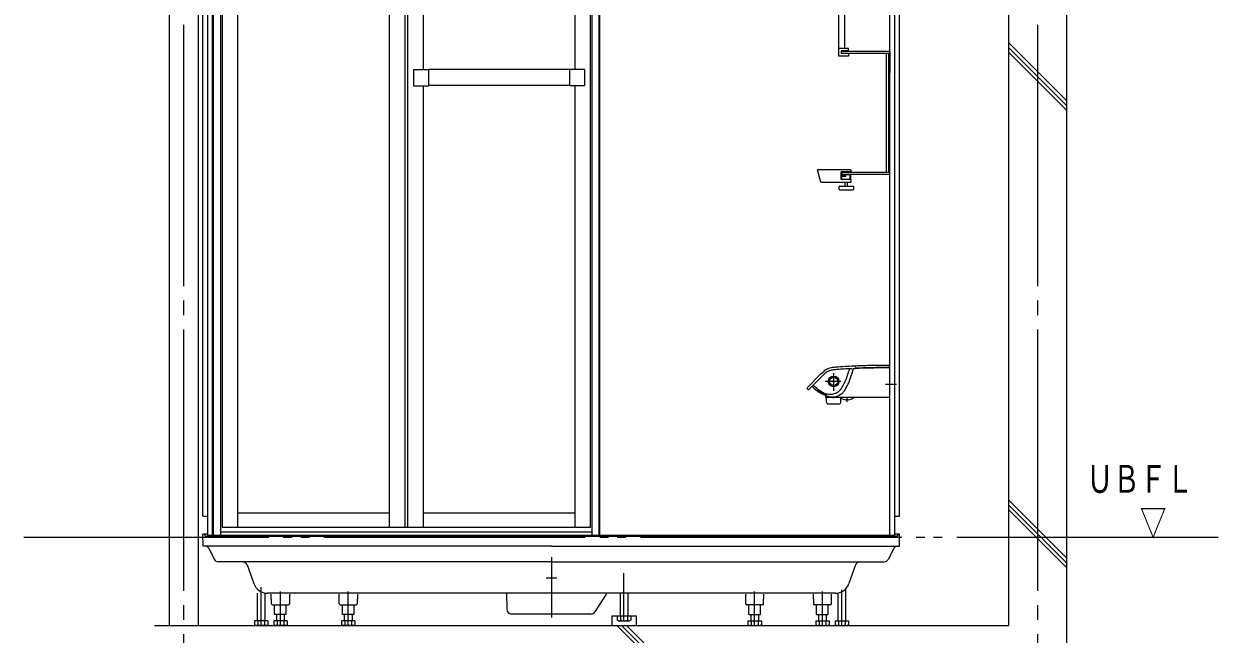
# Model space of a CAD drawing. Units: millimetres on the paper. Extents: x -305 to 305, y -152 to 152.
# Drawn here: x -142.5 to -60.2, y -98 to -56 of the extents above; entities that cross this region are included whole.
import ezdxf
from ezdxf.enums import TextEntityAlignment as Align

# ---------------------------------------------------------------- set-up
doc = ezdxf.new("R2010")
doc.units = ezdxf.units.MM
for name, pattern in [('DASHED2', [3, 2, -1]), ('LONG_CHAIN', [21, 18, -1, 1, -1]), ('LONG_DOUBLE_CHAIN', [21.8, 18, -1, 0.6, -0.6, 0.6, -1])]:
    doc.linetypes.add(name, pattern=pattern)
doc.layers.add('0-1_VIEW0001', color=7, linetype='DASHED2', lineweight=9)
doc.styles.add('ＭＳ ゴシック', font='')
doc.styles.get('ＭＳ ゴシック').set_extended_font_data('MS Gothic')

msp = doc.modelspace()

# ---------------------------------------------------------------- linework, layer by layer
at = {"layer": '0-1_VIEW0001', "linetype": 'Continuous'}
for p, q in [((-132.518, -14.02), (-132.518, -97.42)), ((-130.518, -14.02), (-130.518, -97.42)), ((-74.684, -14.02), (-74.684, -97.42)), ((-70.684, -14.02), (-70.684, -102.42)), ((-130.185, -89.887), (-130.185, -24.687)), ((-129.851, -91.22), (-129.851, -25.187)), ((-129.518, -91.22), (-129.518, -25.187)), ((-102.851, -91.22), (-102.851, -25.187)), ((-82.851, -77.82), (-82.851, -25.187)), ((-82.518, -91.22), (-82.518, -25.187)), ((-82.185, -89.887), (-82.185, -24.687)), ((-86.375, -58.17), (-86.375, -41.52)), ((-85.952, -57.654), (-85.952, -41.52)), ((-70.686, -61.242), (-74.686, -57.242)), ((-70.686, -61.575), (-74.686, -57.575)), ((-85.708, -57.654), (-86.375, -57.654)), ((-85.708, -58.17), (-86.375, -58.17)), ((-85.708, -57.82), (-86.208, -57.82)), ((-86.208, -57.82), (-86.208, -58.004)), ((-85.708, -57.837), (-86.208, -57.837)), ((-85.708, -58.004), (-86.208, -58.004)), ((-86.185, -57.937), (-86.185, -57.87)), ((-86.185, -57.937), (-86.185, -57.87)), ((-86.152, -57.837), (-82.852, -57.837)), ((-86.152, -57.97), (-82.852, -57.97)), ((-85.708, -57.837), (-85.708, -57.654)), ((-85.708, -58.004), (-85.708, -58.17)), ((-83.118, -57.97), (-83.118, -66.17)), ((-82.952, -57.97), (-82.952, -66.17)), ((-82.852, -57.837), (-82.852, -59.304)), ((-70.686, -61.908), (-74.686, -57.908)), ((-82.952, -59.304), (-82.852, -59.304)), ((-82.952, -64.837), (-82.852, -64.837)), ((-85.552, -66.02), (-87.837, -66.02)), ((-87.626, -66.854), (-87.837, -66.02)), ((-87.626, -66.854), (-87.837, -66.02)), ((-85.552, -66.154), (-86.218, -66.154)), ((-86.218, -66.687), (-86.218, -66.154)), ((-86.202, -66.62), (-86.218, -66.62)), ((-86.202, -66.17), (-86.202, -66.62)), ((-85.552, -66.17), (-86.202, -66.17)), ((-86.185, -66.204), (-86.185, -66.27)), ((-86.185, -66.437), (-85.885, -66.437)), ((-86.185, -66.437), (-86.185, -66.687)), ((-86.152, -66.17), (-82.852, -66.17)), ((-86.152, -66.304), (-86.152, -66.404)), ((-85.952, -66.404), (-86.152, -66.404)), ((-85.952, -66.304), (-85.952, -66.404)), ((-85.902, -66.337), (-85.585, -66.337)), ((-85.902, -66.404), (-85.902, -66.337)), ((-85.885, -66.404), (-85.902, -66.404)), ((-85.885, -66.437), (-85.885, -66.354)), ((-85.549, -66.354), (-85.885, -66.354)), ((-85.587, -66.687), (-85.587, -66.354)), ((-85.585, -66.687), (-85.585, -66.337)), ((-85.552, -66.02), (-85.552, -66.154)), ((-85.552, -66.154), (-85.552, -66.17)), ((-85.549, -66.687), (-85.549, -66.354)), ((-87.626, -66.854), (-85.552, -66.854)), ((-86.352, -67.345), (-86.352, -67.179)), ((-86.318, -67.145), (-85.385, -67.145)), ((-86.318, -67.379), (-85.385, -67.379)), ((-85.549, -66.687), (-86.218, -66.687)), ((-85.935, -67.145), (-85.935, -66.854)), ((-85.768, -67.145), (-85.768, -66.854)), ((-85.552, -66.687), (-85.552, -66.854)), ((-85.352, -67.345), (-85.352, -67.179)), ((-82.851, -91.22), (-82.851, -77.82)), ((-70.686, -92.754), (-74.686, -88.754)), ((-70.686, -93.087), (-74.686, -89.087)), ((-70.686, -93.421), (-74.686, -89.421)), ((-130.185, -89.887), (-129.851, -89.887)), ((-82.518, -89.887), (-82.185, -89.887)), ((-128.968, -91.22), (-129.851, -91.22)), ((-82.518, -91.22), (-103.401, -91.22)), ((-133.519, -97.42), (-74.684, -97.42)), ((-101.675, -97.42), (-96.675, -102.42)), ((-101.342, -97.42), (-96.342, -102.42)), ((-101.009, -97.42), (-96.009, -102.42))]:
    msp.add_line(p, q, dxfattribs=at)
at = {"layer": '0-1_VIEW0001', "linetype": 'LONG_CHAIN'}
for p, q in [((-131.518, -14.02), (-131.518, -102.42)), ((-72.685, -14.02), (-72.685, -102.42))]:
    msp.add_line(p, q, dxfattribs=at)
at = {"layer": '0-1_VIEW0001', "color": 5, "linetype": 'Continuous'}
for p, q in [((-129.468, -25.187), (-129.468, -91.22)), ((-128.968, -25.187), (-128.968, -91.27)), ((-103.401, -25.187), (-103.401, -91.27)), ((-102.901, -25.187), (-102.901, -91.22)), ((-128.868, -27.787), (-128.868, -90.653)), ((-127.801, -27.787), (-127.801, -90.653)), ((-117.351, -27.787), (-117.351, -90.653)), ((-116.285, -27.787), (-116.285, -90.653)), ((-116.085, -27.787), (-116.085, -90.653)), ((-115.018, -27.787), (-115.018, -59.095)), ((-104.568, -27.787), (-104.568, -59.095)), ((-103.501, -27.787), (-103.501, -90.653)), ((-115.685, -59.095), (-115.685, -60.212)), ((-115.685, -59.095), (-114.651, -59.095)), ((-114.651, -59.095), (-114.651, -60.212)), ((-104.935, -59.098), (-114.651, -59.098)), ((-104.935, -59.095), (-104.935, -60.212)), ((-103.901, -59.095), (-104.935, -59.095)), ((-103.901, -59.095), (-103.901, -60.212)), ((-115.685, -60.212), (-114.651, -60.212)), ((-115.018, -60.212), (-115.018, -90.653)), ((-104.935, -60.208), (-114.651, -60.208)), ((-103.901, -60.212), (-104.935, -60.212)), ((-104.568, -60.212), (-104.568, -90.653)), ((-85.642, -79.721), (-85.685, -79.879)), ((-85.509, -79.715), (-85.278, -79.704)), ((-85.381, -79.709), (-85.411, -79.833)), ((-82.92, -79.659), (-82.908, -79.659)), ((-82.884, -79.64), (-82.917, -79.64)), ((-82.908, -79.659), (-82.903, -79.659)), ((-82.884, -79.64), (-82.886, -79.52)), ((-82.885, -79.679), (-82.885, -81.67)), ((-82.868, -79.604), (-82.884, -79.604)), ((-82.851, -81.604), (-82.851, -79.62)), ((-88.528, -81.013), (-87.605, -80.074)), ((-88.408, -81.128), (-87.505, -80.21)), ((-87.605, -80.074), (-87.44, -79.92)), ((-87.505, -80.21), (-87.343, -80.057)), ((-87.853, -81.217), (-87.842, -81.229)), ((-87.833, -81.213), (-87.839, -81.211)), ((-87.666, -81.302), (-87.757, -81.252)), ((-87.613, -81.332), (-87.666, -81.303)), ((-87.365, -81.52), (-87.543, -81.441)), ((-87.31, -81.544), (-87.303, -81.672)), ((-82.918, -81.704), (-87.27, -81.704)), ((-87.228, -81.536), (-87.253, -81.523)), ((-87.241, -81.558), (-87.22, -81.563)), ((-87.209, -81.547), (-87.228, -81.536)), ((-87.218, -82.023), (-87.218, -81.704)), ((-87.188, -82.114), (-87.217, -82.028)), ((-87.173, -82.126), (-86.297, -82.126)), ((-86.252, -82.028), (-86.281, -82.114)), ((-86.251, -81.715), (-86.251, -82.023)), ((-85.708, -81.851), (-85.902, -81.851)), ((-82.868, -81.62), (-82.885, -81.62)), ((-127.801, -89.653), (-117.351, -89.653)), ((-115.018, -89.653), (-104.568, -89.653)), ((-129.851, -91.12), (-130.185, -91.12)), ((-130.051, -91.153), (-130.05, -91.189)), ((-130.051, -91.153), (-130.05, -91.189)), ((-82.416, -91.287), (-129.95, -91.287)), ((-102.901, -91.22), (-129.468, -91.22)), ((-103.401, -90.987), (-128.968, -90.987)), ((-103.401, -91.27), (-128.968, -91.27)), ((-103.501, -90.653), (-128.868, -90.653)), ((-82.185, -91.12), (-82.518, -91.12)), ((-82.319, -91.153), (-82.319, -91.189)), ((-82.199, -91.954), (-82.185, -91.12)), ((-129.787, -92.083), (-129.41, -92.836)), ((-106.176, -91.954), (-82.533, -91.954)), ((-82.583, -92.083), (-82.959, -92.836)), ((-82.533, -91.954), (-82.199, -91.954)), ((-106.176, -93.02), (-129.112, -93.02)), ((-127.129, -93.242), (-126.677, -94.521)), ((-106.176, -93.02), (-83.257, -93.02)), ((-85.223, -93.242), (-85.676, -94.521)), ((-126.443, -95.187), (-126.443, -97.087)), ((-125.91, -95.187), (-125.91, -97.087)), ((-86.628, -95.187), (-125.734, -95.187)), ((-125.463, -95.921), (-125.475, -95.241)), ((-124.211, -95.241), (-124.223, -95.921)), ((-120.797, -95.921), (-120.809, -95.241)), ((-119.544, -95.241), (-119.556, -95.921)), ((-109.265, -95.187), (-109.255, -96.29)), ((-102.355, -95.187), (-103.187, -96.474)), ((-101.443, -95.187), (-101.443, -96.754)), ((-100.91, -95.187), (-100.91, -96.754)), ((-92.809, -95.241), (-92.797, -95.921)), ((-91.556, -95.921), (-91.544, -95.241)), ((-88.142, -95.241), (-88.13, -95.921)), ((-86.889, -95.921), (-86.877, -95.241)), ((-86.443, -95.187), (-86.443, -97.087)), ((-85.91, -94.892), (-85.91, -97.087)), ((-125.397, -95.987), (-124.289, -95.987)), ((-125.243, -96.654), (-125.243, -95.987)), ((-124.443, -96.654), (-124.443, -95.987)), ((-120.73, -95.987), (-119.623, -95.987)), ((-119.776, -96.654), (-119.776, -95.987)), ((-91.623, -95.987), (-92.73, -95.987)), ((-92.576, -96.654), (-92.576, -95.987)), ((-86.956, -95.987), (-88.063, -95.987)), ((-87.91, -96.654), (-87.91, -95.987)), ((-87.11, -96.654), (-87.11, -95.987)), ((-124.443, -96.654), (-125.243, -96.654)), ((-125.113, -96.654), (-125.113, -97.087)), ((-124.58, -96.654), (-124.58, -97.087)), ((-120.446, -96.654), (-120.446, -97.087)), ((-119.913, -96.654), (-119.913, -97.087)), ((-103.461, -96.62), (-108.922, -96.62)), ((-102.01, -96.754), (-102.01, -97.421)), ((-102.01, -96.754), (-100.343, -96.754)), ((-101.638, -96.754), (-101.638, -97.042)), ((-101.638, -96.754), (-100.714, -96.754)), ((-101.56, -97.087), (-101.638, -97.042)), ((-101.407, -96.754), (-101.407, -97.042)), ((-100.945, -96.754), (-100.945, -97.042)), ((-100.714, -97.042), (-100.793, -97.087)), ((-100.714, -96.754), (-100.714, -97.042)), ((-100.343, -96.754), (-100.343, -97.421)), ((-92.44, -96.654), (-92.44, -97.087)), ((-91.906, -96.654), (-91.906, -97.087)), ((-87.91, -96.654), (-87.11, -96.654)), ((-87.773, -96.654), (-87.773, -97.087)), ((-87.24, -96.654), (-87.24, -97.087)), ((-126.638, -97.087), (-126.638, -97.375)), ((-125.714, -97.087), (-126.638, -97.087)), ((-126.638, -97.375), (-126.56, -97.42)), ((-125.79, -97.42), (-126.556, -97.42)), ((-126.407, -97.087), (-126.407, -97.375)), ((-125.945, -97.087), (-125.945, -97.375)), ((-125.793, -97.42), (-125.714, -97.375)), ((-125.714, -97.087), (-125.714, -97.375)), ((-125.308, -97.087), (-125.308, -97.375)), ((-124.384, -97.087), (-125.308, -97.087)), ((-125.308, -97.375), (-125.23, -97.42)), ((-124.46, -97.42), (-125.226, -97.42)), ((-125.077, -97.087), (-125.077, -97.375)), ((-124.615, -97.087), (-124.615, -97.375)), ((-124.463, -97.42), (-124.384, -97.375)), ((-124.384, -97.087), (-124.384, -97.375)), ((-119.718, -97.087), (-120.642, -97.087)), ((-120.642, -97.087), (-120.642, -97.375)), ((-120.642, -97.375), (-120.563, -97.42)), ((-119.793, -97.42), (-120.56, -97.42)), ((-120.411, -97.087), (-120.411, -97.375)), ((-119.949, -97.087), (-119.949, -97.375)), ((-119.796, -97.42), (-119.718, -97.375)), ((-119.718, -97.087), (-119.718, -97.375)), ((-102.01, -97.421), (-100.343, -97.421)), ((-101.56, -97.087), (-100.793, -97.087)), ((-92.635, -97.087), (-91.711, -97.087)), ((-92.635, -97.087), (-92.635, -97.375)), ((-92.556, -97.42), (-92.635, -97.375)), ((-92.56, -97.42), (-91.793, -97.42)), ((-92.404, -97.087), (-92.404, -97.375)), ((-91.942, -97.087), (-91.942, -97.375)), ((-91.711, -97.375), (-91.79, -97.42)), ((-91.711, -97.087), (-91.711, -97.375)), ((-87.968, -97.087), (-87.044, -97.087)), ((-87.968, -97.087), (-87.968, -97.375)), ((-87.89, -97.42), (-87.968, -97.375)), ((-87.893, -97.42), (-87.126, -97.42)), ((-87.737, -97.087), (-87.737, -97.375)), ((-87.275, -97.087), (-87.275, -97.375)), ((-87.044, -97.375), (-87.123, -97.42)), ((-87.044, -97.087), (-87.044, -97.375)), ((-86.638, -97.087), (-85.714, -97.087)), ((-86.638, -97.087), (-86.638, -97.375)), ((-86.56, -97.42), (-86.638, -97.375)), ((-86.563, -97.42), (-85.796, -97.42)), ((-86.407, -97.087), (-86.407, -97.375)), ((-85.945, -97.087), (-85.945, -97.375)), ((-85.714, -97.375), (-85.793, -97.42)), ((-85.714, -97.087), (-85.714, -97.375))]:
    msp.add_line(p, q, dxfattribs=at)
at = {"layer": '0-1_VIEW0001', "color": 5, "linetype": 'LONG_CHAIN'}
for p, q in [((-86.231, -80.587), (-87.315, -80.587)), ((-86.735, -80.021), (-86.735, -81.234)), ((-83.163, -80.787), (-82.403, -80.787)), ((-85.805, -81.999), (-85.805, -81.651)), ((-106.176, -92.71), (-106.176, -96.855)), ((-106.54, -94.12), (-105.812, -94.12)), ((-101.176, -97.124), (-101.176, -93.801)), ((-126.176, -97.457), (-126.176, -94.763)), ((-124.843, -97.42), (-124.843, -95.072)), ((-120.176, -97.42), (-120.176, -95.072)), ((-92.176, -97.42), (-92.176, -95.072)), ((-87.51, -97.42), (-87.51, -95.072)), ((-86.176, -97.457), (-86.176, -94.964))]:
    msp.add_line(p, q, dxfattribs=at)
at = {"layer": '0-1_VIEW0001', "linetype": 'LONG_DOUBLE_CHAIN'}
msp.add_line((-60.246, -91.354), (-142.519, -91.354), dxfattribs=at)
at = {"layer": '0-1_VIEW0001', "linetype": 'Continuous'}
for points in [[(-86.152, -66.304), (-82.852, -66.304), (-82.852, -64.837)], [(-85.552, -66.02), (-85.552, -66.154), (-85.552, -66.17)]]:
    msp.add_lwpolyline(points, dxfattribs=at)
at = {"layer": '0-1_VIEW0001', "color": 5, "linetype": 'Continuous'}
for points in [[(-87.613, -81.332), (-87.607, -81.335), (-87.602, -81.338), (-87.596, -81.341), (-87.591, -81.344), (-87.585, -81.348), (-87.579, -81.351), (-87.574, -81.354), (-87.568, -81.357), (-87.562, -81.36), (-87.557, -81.363)], [(-87.339, -81.479), (-87.39, -81.453), (-87.444, -81.424), (-87.5, -81.394), (-87.557, -81.363)], [(-87.253, -81.523), (-87.325, -81.487), (-87.339, -81.479)], [(-87.202, -81.564), (-87.2, -81.562), (-87.198, -81.561)], [(-106.176, -91.954), (-130.17, -91.954), (-130.185, -91.12)], [(-119.776, -96.654), (-120.576, -96.654), (-120.576, -95.987)], [(-92.576, -96.654), (-91.776, -96.654), (-91.776, -95.987)]]:
    msp.add_lwpolyline(points, dxfattribs=at)
for radius in [0.368, 0.28, 0.05]:
    msp.add_circle((-86.735, -80.587), radius, dxfattribs=at)
at = {"layer": '0-1_VIEW0001', "linetype": 'Continuous'}
for centre, start, end in [((-86.152, -57.87), 90, 180), ((-86.152, -57.87), 90, 180), ((-86.152, -57.937), 180, 270), ((-86.152, -57.937), 180, 270), ((-86.152, -66.204), 90, 180), ((-86.152, -66.27), 180, 270), ((-86.318, -67.179), 90, 180), ((-86.318, -67.345), 180, 270), ((-85.385, -67.179), 0, 90), ((-85.385, -67.345), 270, 0)]:
    msp.add_arc(centre, 0.0333, start, end, dxfattribs=at)
at = {"layer": '0-1_VIEW0001', "color": 5, "linetype": 'Continuous'}
for centre, radius, start, end in [((-86.561, -80.923), 1.333, 117.84237, 131.23211), ((-86.73, -80.635), 1, 94.34046, 117.03627), ((-84.046, -106.329), 26.667, 95.30733, 96.02698), ((-83.952, -106.152), 26.667, 95.63205, 96.14243), ((-84.362, -106.189), 26.667, 92.12143, 94.74753), ((-84.378, -106.358), 26.667, 92.42933, 94.58961), ((-83.757, -113.007), 33.333, 91.38397, 92.7943), ((-83.893, -106.167), 26.667, 90.7195, 93.1299), ((-85.281, -79.621), 0.0833, 272.1187, 91.23239), ((-83.46, -112.975), 33.333, 90.54453, 93.04898), ((-83.437, -112.998), 33.333, 90.52385, 91.93417), ((-83.25, -106.152), 26.667, 89.28964, 92.10192), ((-83.254, -106.305), 26.667, 89.27679, 91.12443), ((-83.023, -112.992), 33.333, 89.82311, 91.23598), ((-82.919, -79.52), 0.0333, 1, 90.03837), ((-82.903, -79.675), 0.0167, 17.33134, 90.01676), ((-82.901, -79.679), 0.0167, 0, 31.28465), ((-82.868, -79.62), 0.0167, 0, 90), ((-86.465, -81.06), 1.333, 119.70313, 131.18312), ((-86.67, -80.792), 1, 112.96053, 117.1081), ((-86.677, -80.795), 1, 99.68989, 112.49765), ((-89.57, -78.926), 4, 328.86637, 346.22681), ((-89.368, -79.092), 4, 327.68106, 341.90491), ((-89.303, -78.909), 4, 339.11937, 346.64484), ((-88.468, -81.071), 0.0833, 136.07531, 318.20648), ((-86.287, -79.089), 2.667, 223.61383, 241.88578), ((-86.202, -79), 2.667, 223.61383, 241.87063), ((-87.85, -81.213), 0.005, 84.50519, 230.42256), ((-87.853, -81.241), 0.0333, 64.81175, 82.47377), ((-86.232, -79.102), 2.667, 232.87113, 239.93174), ((-89.006, -83.609), 2.667, 62.09208, 63.92168), ((-86.31, -79.059), 2.667, 241.84892, 249.56662), ((-87.102, -80.787), 0.668, 237.68384, 253.7617), ((-86.988, -80.467), 1.008, 252.6283, 306.67292), ((-88.196, -79.318), 2.667, 312.77192, 316.725), ((-88.367, -79.518), 2.667, 322.3762, 326.37732), ((-87.883, -79.382), 2.667, 308.15223, 311.71445), ((-88.07, -79.566), 2.667, 317.36566, 321.36678), ((-86.259, -79.094), 2.667, 245.47888, 255.92177), ((-87.27, -81.67), 0.0333, 183, 270), ((-87.205, -81.499), 0.0667, 256.97327, 269.60052), ((-87.201, -82.023), 0.0167, 180, 198.43495), ((-87.246, -81.603), 0.0667, 44.56831, 56.44256), ((-87.226, -81.502), 0.0667, 288.35521, 291.754), ((-87.215, -81.561), 0.0167, 1.78538, 16.67769), ((-87.173, -82.109), 0.0167, 198.43495, 270), ((-86.814, -80.653), 1.008, 249.40311, 304.97414), ((-86.734, -81.035), 0.668, 255.05172, 270), ((-86.297, -82.109), 0.0167, 270, 341.56505), ((-86.289, -81.77), 0.0667, 54.8593, 90), ((-86.268, -82.023), 0.0167, 341.56505, 0), ((-85.805, -81.082), 0.775, 234.85931, 262.79663), ((-85.805, -81.082), 0.775, 277.195, 305.14069), ((-85.321, -81.77), 0.0667, 90, 125.14069), ((-82.918, -81.67), 0.0333, 270, 0), ((-82.868, -81.604), 0.0167, 270, 0), ((-130.084, -91.154), 0.0333, 0.99984, 90), ((-129.95, -91.187), 0.1, 180.99984, 270), ((-82.419, -91.187), 0.1, 270, 359.00016), ((-82.285, -91.154), 0.0333, 90, 179.00016), ((-129.996, -92.187), 0.233, 26.56505, 90), ((-82.374, -92.187), 0.233, 90, 153.43495), ((-129.112, -92.687), 0.333, 206.56505, 270), ((-83.257, -92.687), 0.333, 270, 333.43495), ((-127.444, -93.354), 0.333, 19.50245, 90), ((-84.909, -93.354), 0.333, 90, 160.49755), ((-125.734, -94.187), 1, 199.50245, 270), ((-86.619, -94.187), 1, 270, 340.49755), ((-105.673, -94.842), 0.0033, 180, 304.88769), ((-125.397, -95.92), 0.0667, 181.00003, 270), ((-124.289, -95.92), 0.0667, 270, 358.99997), ((-120.73, -95.92), 0.0667, 181.00003, 270), ((-119.623, -95.92), 0.0667, 270, 358.99997), ((-92.73, -95.92), 0.0667, 181.00003, 270), ((-91.623, -95.92), 0.0667, 270, 358.99997), ((-88.063, -95.92), 0.0667, 181.00003, 270), ((-86.956, -95.92), 0.0667, 270, 358.99997), ((-108.922, -96.287), 0.333, 180.5, 270), ((-103.463, -96.287), 0.333, 270, 327.14692), ((-101.566, -96.787), 0.3, 271.20516, 301.93849), ((-101.176, -96.476), 0.611, 247.78118, 292.2178), ((-100.787, -96.787), 0.3, 238.06151, 268.79485), ((-126.566, -97.12), 0.3, 271.20516, 301.93849), ((-126.176, -96.809), 0.611, 247.78221, 292.21882), ((-125.787, -97.12), 0.3, 238.06151, 268.79484), ((-125.236, -97.12), 0.3, 271.20516, 301.93849), ((-124.846, -96.809), 0.611, 247.78221, 292.21882), ((-124.457, -97.12), 0.3, 238.06151, 268.79484), ((-120.569, -97.12), 0.3, 271.20516, 301.93849), ((-120.18, -96.809), 0.611, 247.78221, 292.21882), ((-119.79, -97.12), 0.3, 238.06151, 268.79484), ((-92.563, -97.12), 0.3, 271.20516, 301.93849), ((-92.173, -96.809), 0.611, 247.78118, 292.2178), ((-91.783, -97.12), 0.3, 238.06151, 268.79485), ((-87.896, -97.12), 0.3, 271.20516, 301.93849), ((-87.506, -96.809), 0.611, 247.78118, 292.2178), ((-87.117, -97.12), 0.3, 238.06151, 268.79485), ((-86.566, -97.12), 0.3, 271.20516, 301.93849), ((-86.176, -96.809), 0.611, 247.78118, 292.2178), ((-85.787, -97.12), 0.3, 238.06151, 268.79485)]:
    msp.add_arc(centre, radius, start, end, dxfattribs=at)

# ---------------------------------------------------------------- texts
at = {"layer": '0-1_VIEW0001', "style": 'ＭＳ ゴシック', "width": 0.7}
for s, p in [('ＵＢＦＬ', (-69.309, -88.842)), ('\u3000\u3000▽', (-69.309, -91.84))]:
    msp.add_text(s, height=1.921, dxfattribs=at).set_placement(p, align=Align.BOTTOM_LEFT)

doc.saveas('drawing.dxf')
